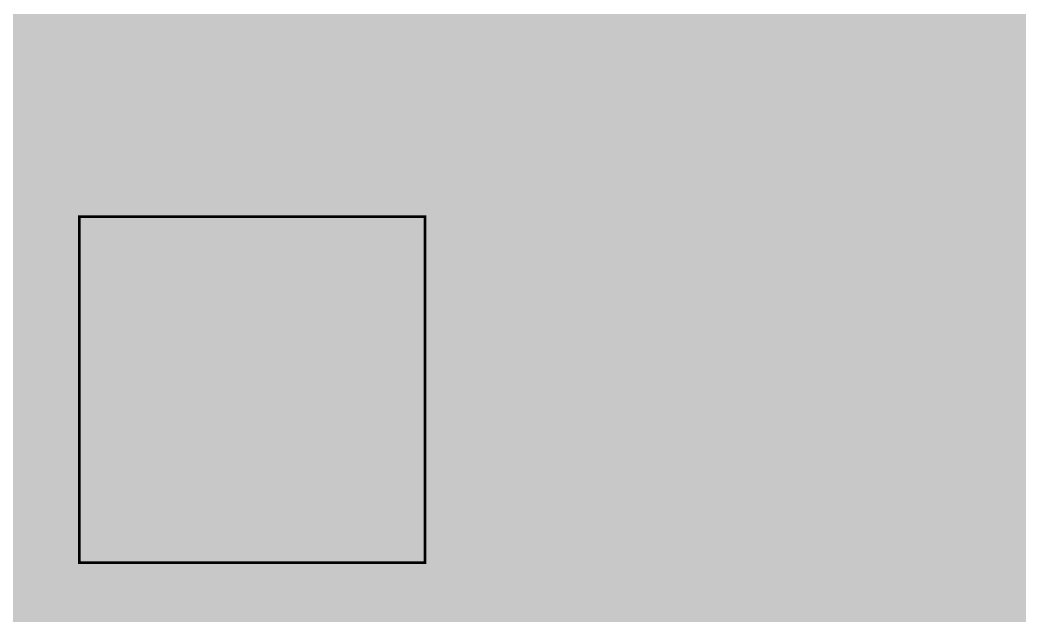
# Model space of a CAD drawing. Header units: millimetres. Extents: x -2 to 135, y -2 to 106.
# Drawn here: x 104.059 to 105.911, y 76.334 to 77.437 of the extents above; entities that cross this region are included whole.
import ezdxf

# ---------------------------------------------------------------- set-up
doc = ezdxf.new("R2010")
doc.units = ezdxf.units.MM
doc.header["$MEASUREMENT"] = 0
for name, color, linetype, true_color in [('Bottom-Layer', 7, 'Continuous', 0x0000ff), ('Bottom-Paste-Mask-Layer', 7, 'Continuous', 0x800000), ('Bottom-Solder-Mask-Layer', 7, 'Continuous', 0xaa00ff), ('Hole-Layer', 7, 'Continuous', 0x222222), ('Multi-Layer', 7, 'Continuous', 0xc0c0c0), ('Pin-Soldering-Layer', 7, 'Continuous', 0xcc9999), ('Top-Layer', 7, 'Continuous', 0xff0000), ('Top-Paste-Mask-Layer', 7, 'Continuous', 0x808080), ('Top-Silkscreen-Layer', 7, 'Continuous', 0xffcc00), ('Top-Solder-Mask-Layer', 7, 'Continuous', 0x800080)]:
    doc.layers.add(name, color=color, linetype=linetype, true_color=true_color)

msp = doc.modelspace()

# ---------------------------------------------------------------- hatches: boundary and pattern name
at = {"layer": 'Bottom-Layer'}
for points in [[(126.4237, 0.3581), (41.6763, 0.3581), (42.3202, 1.129), (42.8008, 2.011), (43.0992, 2.9701), (43.2041, 3.969), (43.1114, 4.9692), (42.8245, 5.9318), (42.3547, 6.8196), (41.7202, 7.5982), (40.9454, 8.2375), (40.0605, 8.7127), (39.0996, 9.0053), (38.1001, 9.1042), (37.1005, 9.0053), (36.1397, 8.7127), (35.2547, 8.2375), (34.48, 7.5982), (33.8454, 6.8196), (33.3756, 5.9318), (33.0888, 4.9692), (32.996, 3.969), (33.1009, 2.9701), (33.3994, 2.011), (33.8799, 1.129), (34.5239, 0.3581), (0.3581, 0.3581), (0.3581, 99.5421), (34.5239, 99.5421), (33.8799, 98.7712), (33.3994, 97.8892), (33.1009, 96.9301), (32.996, 95.9312), (33.0888, 94.931), (33.3756, 93.9684), (33.8454, 93.0806), (34.48, 92.302), (35.2547, 91.6627), (36.1397, 91.1875), (37.1005, 90.8949), (38.1001, 90.796), (39.0996, 90.8949), (40.0605, 91.1875), (40.9454, 91.6627), (41.7202, 92.302), (42.3547, 93.0806), (42.8245, 93.9684), (43.1114, 94.931), (43.2041, 95.9312), (43.0992, 96.9301), (42.8008, 97.8892), (42.3202, 98.7712), (41.6763, 99.5421), (126.4241, 99.5421), (125.779, 98.7696), (125.2981, 97.8856), (124.9999, 96.9244), (124.8962, 95.9234), (124.9908, 94.9215), (125.2802, 93.9577), (125.7531, 93.0693), (126.3911, 92.291), (127.1694, 91.653), (128.0577, 91.1801), (129.0216, 90.8907), (130.0235, 90.7961), (131.0245, 90.8999), (131.9857, 91.198), (132.8697, 91.679), (133.6421, 92.324), (133.6421, 7.5759), (132.8697, 8.2209), (131.9857, 8.7019), (131.0246, 9.0001), (130.0236, 9.1039), (129.0217, 9.0092), (128.0578, 8.7199), (127.1695, 8.247), (126.3912, 7.6091), (125.7532, 6.8309), (125.2802, 5.9425), (124.9908, 4.9787), (124.8961, 3.9768), (124.9998, 2.9758), (125.2979, 2.0147), (125.7787, 1.1306)], [(103.8892, 77.3525), (105.0892, 77.3525), (105.0892, 76.1525), (103.8892, 76.1525)]]:
    msp.add_hatch(color=256, dxfattribs=at).paths.add_polyline_path(points)
at = {"layer": 'Bottom-Paste-Mask-Layer'}
msp.add_hatch(color=256, dxfattribs=at).paths.add_polyline_path([(103.8892, 77.3525), (105.0892, 77.3525), (105.0892, 76.1525), (103.8892, 76.1525)])
at = {"layer": 'Bottom-Solder-Mask-Layer'}
msp.add_hatch(color=256, dxfattribs=at).paths.add_polyline_path([(103.8382, 77.4035), (105.1402, 77.4035), (105.1402, 76.1015), (103.8382, 76.1015)])
at = {"layer": 'Hole-Layer'}
msp.add_hatch(color=256, dxfattribs=at).paths.add_polyline_path([(104.0892, 76.7525, 1), (104.8892, 76.7525, 1)])
at = {"layer": 'Multi-Layer'}
msp.add_hatch(color=256, dxfattribs=at).paths.add_polyline_path([(103.8892, 77.3525), (105.0892, 77.3525), (105.0892, 76.1525), (103.8892, 76.1525)])
msp.add_hatch(color=256, dxfattribs=at).paths.add_polyline_path([(103.8892, 77.3525), (105.0892, 77.3525), (105.0892, 76.1525), (103.8892, 76.1525)])
msp.add_hatch(color=256, dxfattribs=at).paths.add_polyline_path([(103.8892, 77.3525), (105.0892, 77.3525), (105.0892, 76.1525), (103.8892, 76.1525)])
at = {"layer": 'Pin-Soldering-Layer'}
msp.add_hatch(color=256, dxfattribs=at).paths.add_polyline_path([(104.8092, 77.0725), (104.8092, 76.4325), (104.1693, 76.4325), (104.1693, 77.0725)])
at = {"layer": 'Top-Layer'}
for points in [[(126.4237, 0.3581), (41.6763, 0.3581), (42.3202, 1.129), (42.8008, 2.011), (43.0992, 2.9701), (43.2041, 3.969), (43.1114, 4.9692), (42.8245, 5.9318), (42.3547, 6.8196), (41.7202, 7.5982), (40.9454, 8.2375), (40.0605, 8.7127), (39.0996, 9.0053), (38.1001, 9.1042), (37.1005, 9.0053), (36.1397, 8.7127), (35.2547, 8.2375), (34.48, 7.5982), (33.8454, 6.8196), (33.3756, 5.9318), (33.0888, 4.9692), (32.996, 3.969), (33.1009, 2.9701), (33.3994, 2.011), (33.8799, 1.129), (34.5239, 0.3581), (0.3581, 0.3581), (0.3581, 99.5421), (34.5239, 99.5421), (33.8799, 98.7712), (33.3994, 97.8892), (33.1009, 96.9301), (32.996, 95.9312), (33.0888, 94.931), (33.3756, 93.9684), (33.8454, 93.0806), (34.48, 92.302), (35.2547, 91.6627), (36.1397, 91.1875), (37.1005, 90.8949), (38.1001, 90.796), (39.0996, 90.8949), (40.0605, 91.1875), (40.9454, 91.6627), (41.7202, 92.302), (42.3547, 93.0806), (42.8245, 93.9684), (43.1114, 94.931), (43.2041, 95.9312), (43.0992, 96.9301), (42.8008, 97.8892), (42.3202, 98.7712), (41.6763, 99.5421), (126.4241, 99.5421), (125.779, 98.7696), (125.2981, 97.8856), (124.9999, 96.9244), (124.8962, 95.9234), (124.9908, 94.9215), (125.2802, 93.9577), (125.7531, 93.0693), (126.3911, 92.291), (127.1694, 91.653), (128.0577, 91.1801), (129.0216, 90.8907), (130.0235, 90.7961), (131.0245, 90.8999), (131.9857, 91.198), (132.8697, 91.679), (133.6421, 92.324), (133.6421, 7.5759), (132.8697, 8.2209), (131.9857, 8.7019), (131.0246, 9.0001), (130.0236, 9.1039), (129.0217, 9.0092), (128.0578, 8.7199), (127.1695, 8.247), (126.3912, 7.6091), (125.7532, 6.8309), (125.2802, 5.9425), (124.9908, 4.9787), (124.8961, 3.9768), (124.9998, 2.9758), (125.2979, 2.0147), (125.7787, 1.1306)], [(103.8892, 77.3525), (105.0892, 77.3525), (105.0892, 76.1525), (103.8892, 76.1525)]]:
    msp.add_hatch(color=256, dxfattribs=at).paths.add_polyline_path(points)
at = {"layer": 'Top-Paste-Mask-Layer'}
msp.add_hatch(color=256, dxfattribs=at).paths.add_polyline_path([(103.8892, 77.3525), (105.0892, 77.3525), (105.0892, 76.1525), (103.8892, 76.1525)])
at = {"layer": 'Top-Solder-Mask-Layer'}
msp.add_hatch(color=256, dxfattribs=at).paths.add_polyline_path([(103.8382, 77.4035), (105.1402, 77.4035), (105.1402, 76.1015), (103.8382, 76.1015)])

# ---------------------------------------------------------------- linework, layer by layer
at = {"layer": 'Pin-Soldering-Layer', "const_width": 0.00508}
msp.add_lwpolyline([(104.8092, 77.0725), (104.8092, 76.4325), (104.1693, 76.4325), (104.1693, 77.0725)], close=True, dxfattribs=at)
at = {"layer": 'Top-Silkscreen-Layer', "const_width": 0.2032}
msp.add_lwpolyline([(105.7592, 78.0225), (105.7592, 76.1175)], dxfattribs=at)
msp.add_lwpolyline([(105.7592, 78.0225), (105.7592, 76.1175)], dxfattribs=at)

doc.saveas('drawing.dxf')
